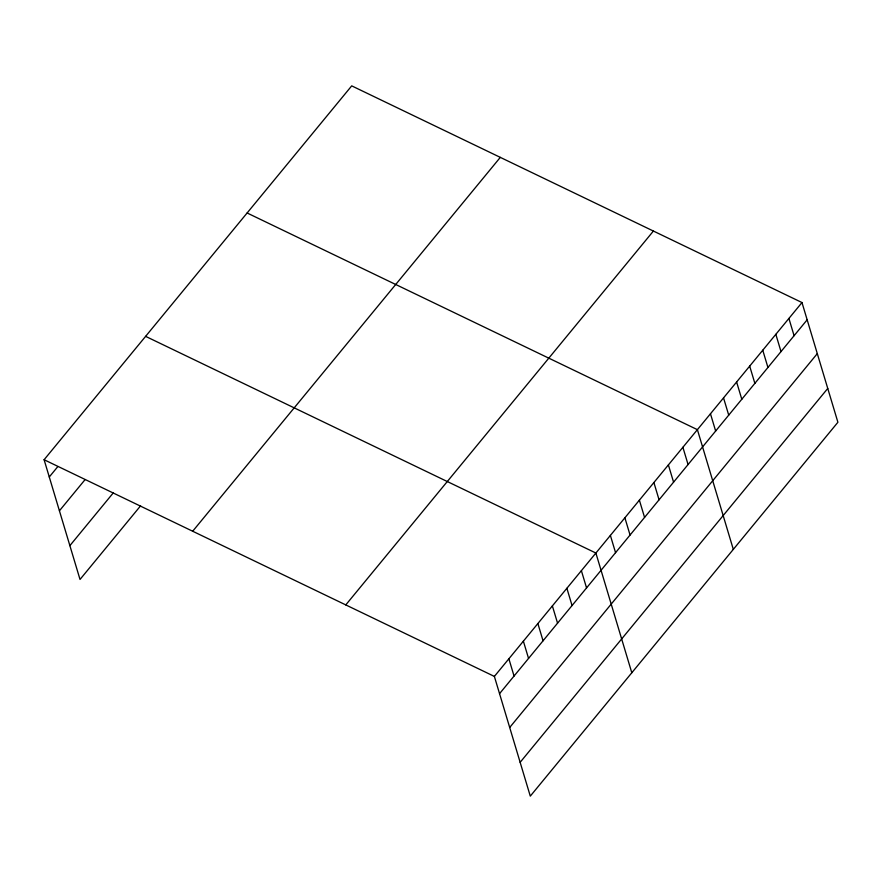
<?xml version="1.0" encoding="UTF-8"?>
<svg xmlns="http://www.w3.org/2000/svg" width="882" height="882" viewBox="0 0 882 882"><rect width="100%" height="100%" fill="white"/><g stroke="black" fill="none" stroke-linecap="round" stroke-linejoin="round"><path stroke-width="1.32" d="M44.1 459.731L351.709 85.863L801.981 302.548L837.9 422.269L530.291 796.137L494.372 676.417L44.1 459.731L80.019 579.452L140.58 505.838M49.271 476.986L57.804 466.611M59.425 510.799L85.014 479.687M69.876 545.638L113.381 492.762M192.684 531.24L500.303 157.371M345.777 604.909L653.397 231.051M494.372 676.417L801.981 302.548M499.543 693.671L807.162 319.802M509.697 727.485L817.305 353.616M520.148 762.324L827.757 388.455M247.125 212.981L697.397 429.666L733.317 549.387M145.607 336.351L595.879 553.036L631.799 672.757M788.905 318.446L794.087 335.689M775.84 334.333L781.011 351.587M762.765 350.22L767.935 367.474M749.689 366.107L754.86 383.361M736.613 381.994L741.795 399.248M723.538 397.892L728.719 415.135M710.473 413.779L715.644 431.033M682.889 447.295L688.07 464.549M668.391 464.913L673.572 482.167M653.893 482.542L659.063 499.796M639.384 500.171L644.566 517.414M624.886 517.789L630.057 535.043M610.388 535.418L615.559 552.672M581.381 570.665L586.552 587.919M566.883 588.294L572.054 605.548M552.375 605.912L557.556 623.166M537.877 623.541L543.047 640.795M523.379 641.17L528.55 658.424M508.87 658.788L514.052 676.042"/></g></svg>
